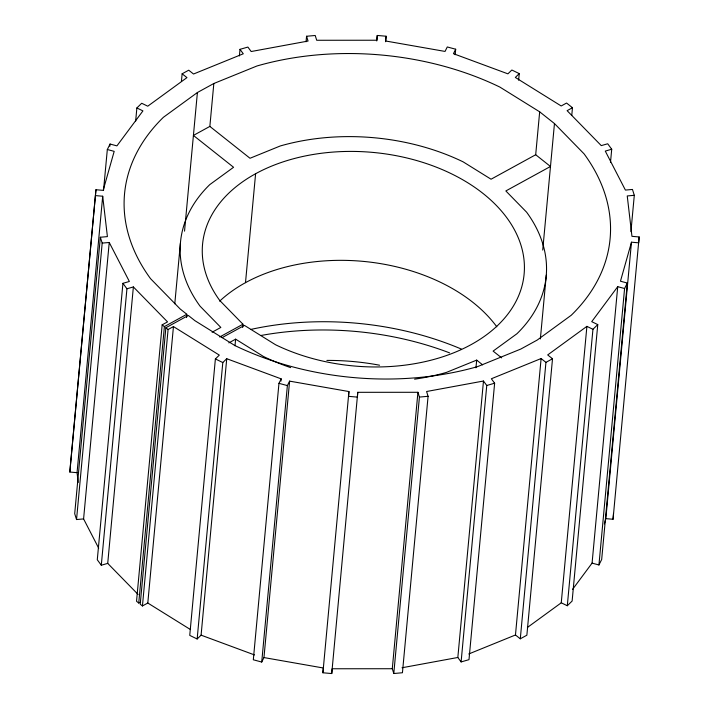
<?xml version="1.0" encoding="UTF-8"?>
<svg xmlns="http://www.w3.org/2000/svg" width="709" height="709" viewBox="0 0 709 709"><rect width="100%" height="100%" fill="white"/><g stroke="black" fill="none" stroke-linecap="round" stroke-linejoin="round"><path stroke-width="1.06" d="M78.194 482.492L77.051 472.673L69.845 472.043L70.315 466.176L95.954 189.737L103.16 190.358L114.184 151.354L107.325 149.51L103.541 190.26M69.845 472.043L95.954 189.737M541.109 358.541L515.47 634.98L520.291 638.809L545.939 362.37L541.109 358.541L491.364 378.757L494.634 383.214L468.995 659.662L461.107 661.931L486.755 385.483L483.476 381.025L426.588 391.51L428.085 396.296L402.437 672.744L393.787 673.515L419.427 397.075L417.929 392.29L357.77 392.316L331.741 673.55L322.914 672.779L323.295 667.993L263.961 657.571L261.727 662.038L253.317 659.778L278.965 383.33L281.189 378.872L226.738 358.71L222.803 362.547L197.155 638.986L189.746 635.388L215.385 358.94L219.32 355.112L173.448 326.583L168.086 329.525L142.438 605.965L140.222 604.21L165.862 327.762L188.319 315.452L194.975 320.725L234.759 345.478A243.816 161.874 5.3 0 0 477.653 366.588L520.805 349.05L537.245 340.036L571.259 315.248A243.816 161.874 5.3 0 0 584.092 153.88L554.465 123.561L539.673 111.827L499.88 87.083A243.816 161.874 5.3 0 0 256.986 65.972L213.834 83.502L197.403 92.525L163.389 117.304A243.816 161.874 5.3 0 0 150.556 278.681L180.183 309L186.839 314.273L186.529 317.579M261.727 662.038L287.375 385.599L289.609 381.132L348.934 391.554L348.553 396.34L357.389 397.111L357.77 392.316M455.169 54.726L455.683 49.222L447.273 46.962L445.039 51.429L385.705 41.007L386.086 36.221L377.259 35.45L376.878 40.236L316.71 40.271L315.213 35.485L306.563 36.256L306.049 41.769M331.741 673.55L332.122 668.764L392.29 668.729L393.787 673.515M604.352 523.907L605.841 518.642L613.046 519.263L613.507 513.396M630.93 231.657L634.298 195.312L627.243 195.95L631.949 236.327L639.155 236.957L638.685 242.824L631.48 242.194L620.464 281.207L627.323 283.051L601.675 559.49L598.937 564.967L592.077 563.123L572.58 589.356M77.051 472.673L102.699 196.233L95.493 195.604M102.699 196.233L107.405 236.611L100.35 237.24L74.702 513.688L76.537 519.555L83.591 518.917L98.684 548.163M109.86 146.24L110.063 144.033L116.923 145.877L142.926 110.896L136.872 107.963L141.694 103.257L147.747 106.199L186.954 77.618L182.133 73.798L188.709 70.191L193.53 74.02L243.284 53.795L240.005 49.338L247.893 47.069L251.163 51.527L308.06 41.051L306.563 36.256M76.537 519.555L102.185 243.107L100.35 237.24M83.591 518.917L109.239 242.478L102.185 243.107M135.649 121.177L136.872 107.963M109.239 242.478L129.357 281.473L122.932 283.325L97.284 559.764L101.298 565.233L107.724 563.38L138.095 594.452M101.298 565.233L126.938 288.785L122.932 283.325M107.724 563.38L133.372 286.932L126.938 288.785M181.415 81.5L182.133 73.798M133.372 286.932L167.537 321.886L162.166 324.828L136.527 601.276L138.742 603.031L140.612 602.012M138.742 603.031L164.391 326.592L186.839 314.273M174.786 303.798L180.396 243.284M142.438 605.965L147.8 603.022L173.448 326.583M184.535 231.152L197.403 92.525M212.106 332.22L220.836 327.434L200.08 306.191A183.64 121.921 5.3 0 1 209.74 184.641L233.571 167.28L193.415 135.428L209.855 126.415L213.834 83.502M239.394 55.949L240.005 49.338M197.155 638.986L201.09 635.158L226.738 358.71M235.007 345.762L235.627 339.159L263.5 356.494A183.64 121.921 5.3 0 0 290.672 367.617M245.5 282.661L255.603 173.732M242.646 327.531L242.957 324.226L219.781 300.519A161.475 107.21 5.3 0 1 343.776 151.513A161.475 107.21 5.3 0 1 520.282 291.514A161.475 107.21 5.3 0 1 275.553 344.751L244.437 325.396L222.139 337.626M280.986 381.079L281.189 378.872M263.961 657.571L289.609 381.132M376.745 40.954L377.259 35.45M322.914 672.779L348.934 391.554M385.581 41.725L386.086 36.221M392.29 668.729L417.929 392.29M475.961 367.811L476.678 360.11L446.44 372.402A183.64 121.921 5.3 0 1 414.597 379.173M461.107 661.931L457.837 657.473L483.476 381.025M518.642 80.223L519.254 73.612L511.845 70.014L507.91 73.842L453.45 53.689L455.683 49.222M209.855 126.415L250.011 158.267L280.241 145.974A183.64 121.921 5.3 0 1 463.181 161.882L491.062 179.217L535.694 154.739L539.673 111.827M542.722 250.091L554.465 123.561M540.364 338.911L546.284 275.092M571.764 115.434L572.473 107.724L566.562 103.035L561.2 105.978L515.328 77.449L519.254 73.612M527.39 627.483L561.253 602.801L567.306 605.743L592.946 329.295L586.901 326.362L547.685 354.934L552.515 358.763L526.867 635.202L520.291 638.809M561.253 602.801L586.901 326.362M610.493 162.45L611.716 149.236L607.702 143.767L601.276 145.62L567.111 110.666L572.473 107.724M627.323 283.051L624.585 288.519L617.725 286.675L591.723 321.664L597.767 324.598L572.128 601.037L567.306 605.743M592.077 563.123L617.725 286.675M598.937 564.967L624.585 288.519M605.841 518.642L631.48 242.194M613.046 519.263L639.155 236.957M107.325 149.51L110.063 144.033M592.946 329.295L597.767 324.598M219.693 336.988L242.957 324.226M228.83 342.881L235.627 339.159M545.939 362.37L552.515 358.763M468.764 653.964L515.47 634.98M611.716 149.236L605.282 151.088L625.409 190.083L632.463 189.445L634.298 195.312M486.755 385.483L494.634 383.214M402.012 667.754L457.837 657.473M419.427 397.075L428.085 396.296M278.965 383.33L287.375 385.599M201.09 635.158L254.522 654.939M215.385 358.94L222.803 362.547M147.8 603.022L189.932 629.229M535.694 154.739L550.476 166.473L505.845 190.951L526.61 212.186A183.64 121.921 5.3 0 1 516.941 333.735L493.109 351.097L501.653 357.877M476.678 360.11L482.652 364.86M162.166 324.828L164.391 326.592M165.862 327.762L168.086 329.525M219.666 301.148A161.475 107.21 5.3 0 1 496.796 326.787M261.134 335.454A243.816 161.874 5.3 0 1 449.568 352.869M251.013 329.384A243.816 161.874 5.3 0 1 461.444 349.103M326.867 360.411A185.855 123.393 5.3 0 1 379.572 365.206"/></g></svg>
